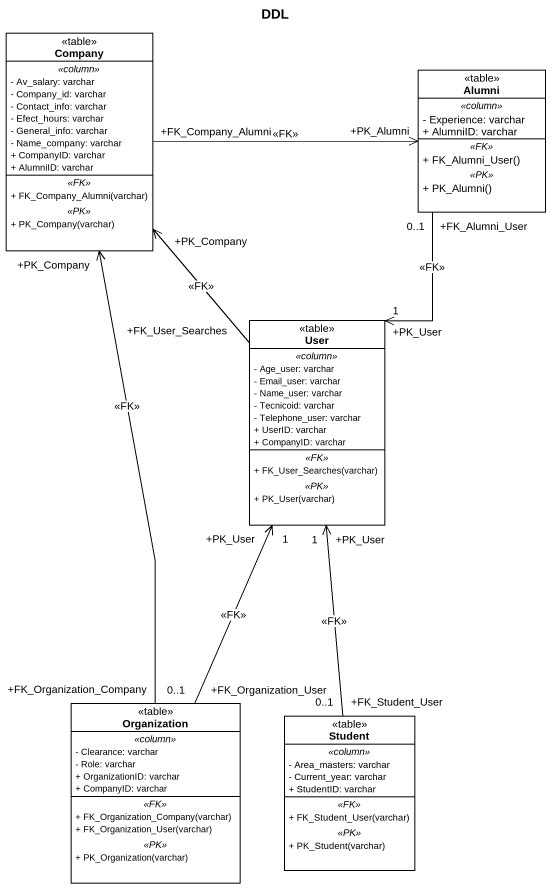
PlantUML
@startuml
title DDL
hide circle
hide empty members
skinparam classAttributeIconSize 0
class Company <<table>> {
  .. <<column>> ..
  - Av_salary: varchar
  - Company_id: varchar
  - Contact_info: varchar
  - Efect_hours: varchar
  - General_info: varchar
  - Name_company: varchar
  + CompanyID: varchar
  + AlumniID: varchar
  .. <<FK>> ..
  + FK_Company_Alumni(varchar)
  .. <<PK>> ..
  + PK_Company(varchar)
}
class Alumni <<table>> {
  .. <<column>> ..
  - Experience: varchar
  + AlumniID: varchar
  .. <<FK>> ..
  + FK_Alumni_User()
  .. <<PK>> ..
  + PK_Alumni()
}
class User <<table>> {
  .. <<column>> ..
  - Age_user: varchar
  - Email_user: varchar
  - Name_user: varchar
  - Tecnicoid: varchar
  - Telephone_user: varchar
  + UserID: varchar
  + CompanyID: varchar
  .. <<FK>> ..
  + FK_User_Searches(varchar)
  .. <<PK>> ..
  + PK_User(varchar)
}
class Organization <<table>> {
  .. <<column>> ..
  - Clearance: varchar
  - Role: varchar
  + OrganizationID: varchar
  + CompanyID: varchar
  .. <<FK>> ..
  + FK_Organization_Company(varchar)
  + FK_Organization_User(varchar)
  .. <<PK>> ..
  + PK_Organization(varchar)
}
class Student <<table>> {
  .. <<column>> ..
  - Area_masters: varchar
  - Current_year: varchar
  + StudentID: varchar
  .. <<FK>> ..
  + FK_Student_User(varchar)
  .. <<PK>> ..
  + PK_Student(varchar)
}
Company "+FK_Company_Alumni" -right-> "+PK_Alumni" Alumni : <<FK>>
Alumni "+FK_Alumni_User\n0..1" --> "+PK_User\n1" User : <<FK>>
User "+FK_User_Searches" -up-> "+PK_Company" Company : <<FK>>
Organization "+FK_Organization_Company" -up-> "+PK_Company" Company : <<FK>>
Organization "+FK_Organization_User\n0..1" -up-> "+PK_User\n1" User : <<FK>>
Student "+FK_Student_User\n0..1" -up-> "+PK_User\n1" User : <<FK>>
@enduml
